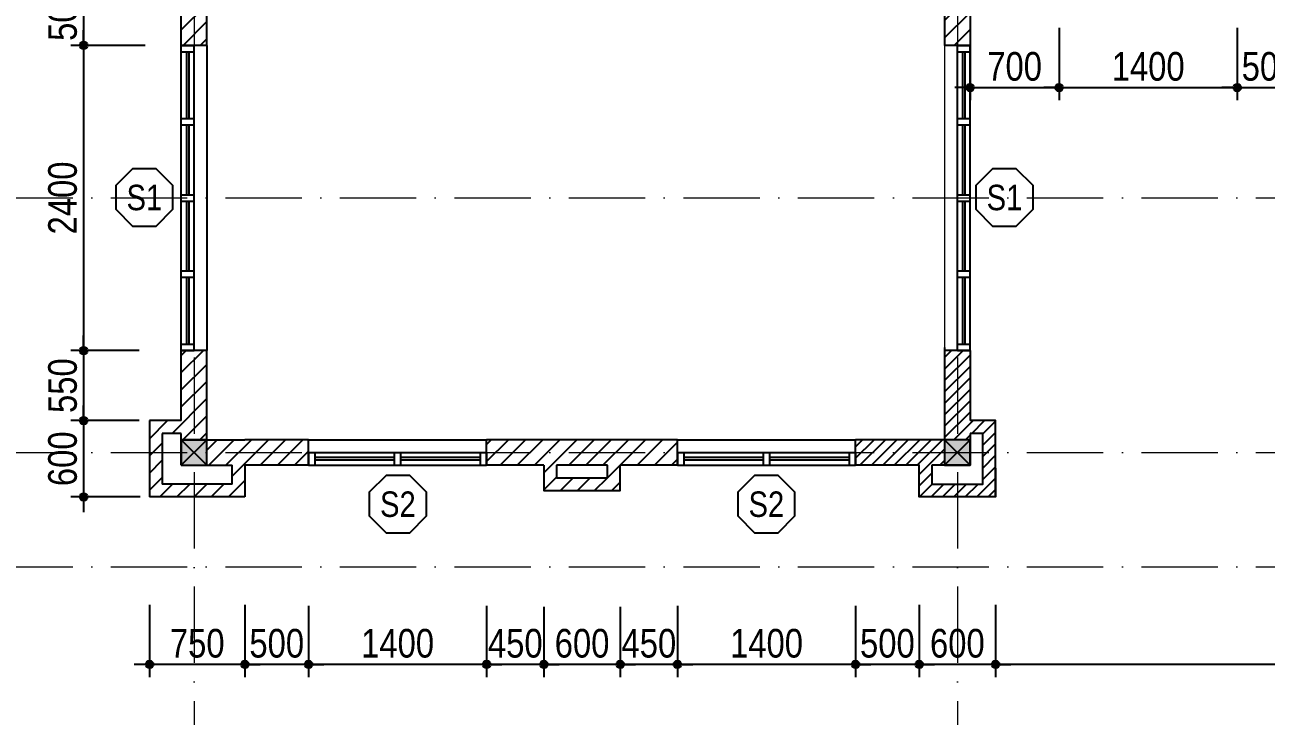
# Model space of a CAD drawing. Extents: x -1107188 to -523840, y 39692 to 514392.
# Drawn here: x -1101950 to -1092192, y 466702 to 472137 of the extents above; entities that cross this region are included whole.
import ezdxf
from ezdxf.enums import TextEntityAlignment as Align

# ---------------------------------------------------------------- set-up
doc = ezdxf.new("R2010")
doc.units = 0
doc.linetypes.add('ACAD_ISO10W100', pattern=[18, 12, -3, 0, -3])
doc.layers.get('DEFPOINTS').update_dxf_attribs({"linetype": 'CONTINUOUS'})
for name, color, linetype in [('009', 251, 'CONTINUOUS'), ('DIM', 1, 'CONTINUOUS'), ('DOOR', 20, 'CONTINUOUS'), ('MEDIUM', 2, 'CONTINUOUS'), ('TAGS', 60, 'CONTINUOUS'), ('TUONG', 131, 'CONTINUOUS'), ('WALL', 4, 'CONTINUOUS')]:
    doc.layers.add(name, color=color, linetype=linetype)
doc.layers.add('NET-THAY', color=2, linetype='CONTINUOUS', lineweight=13)
doc.layers.add('TRUC', color=24, linetype='CONTINUOUS', lineweight=0)
doc.styles.add('HEL-CONDENSE', font='')
doc.styles.add('VNI-HELVE-CONDENSEN', font='')
doc.styles.get('HEL-CONDENSE').set_extended_font_data('VNI-Helve-Condense')
doc.styles.get('VNI-HELVE-CONDENSEN').set_extended_font_data('VNI-Helve-Condense')
doc.dimstyles.new('D100', dxfattribs={"dimtxt": 225, "dimasz": 1.2, "dimexe": 100, "dimexo": 0, "dimgap": 50, "dimtad": 1, "dimdec": 0, "dimzin": 13, "dimdsep": 46, "dimtxsty": 'HEL-CONDENSE', "dimblk": 'D50', "dimcen": 0, "dimclrd": 1, "dimclre": 1, "dimclrt": 7, "dimadec": 0, "dimazin": 0, "dimtfac": 1, "dimtdec": 0, "dimtmove": 0, "dimatfit": 3, "dimldrblk": 'D50', "dimfxl": 1, "dimtolj": 1, "dimtzin": 13, "dimarcsym": 0})

# ---------------------------------------------------------------- blocks, each defined once
blk = doc.blocks.new('s11')
at = {"layer": 'DOOR'}
for p, q in [((0, 0), (0, -100)), ((1400, 0), (0, 0)), ((50, 0), (50, -100)), ((1350, 0), (1350, -100)), ((1400, 0), (1400, -100)), ((1400, -100), (0, -100))]:
    blk.add_line(p, q, dxfattribs=at)
at = {"layer": 'DOOR', "linetype": 'ByBlock', "lineweight": -2}
for p, q in [((675, -100), (675, 0)), ((725, -100), (725, 0))]:
    blk.add_line(p, q, dxfattribs=at)
at = {"layer": 'DOOR', "color": 251}
for p, q in [((50, -40), (675, -40)), ((50, -60), (675, -60)), ((725, -40), (1350, -40)), ((725, -60), (1350, -60))]:
    blk.add_line(p, q, dxfattribs=at)
blk = doc.blocks.new('A$C1CA434F2')
at = {"layer": 'DOOR'}
for p, q in [((-289.1, -309.3), (-289.1, -409.3)), ((-289.1, -309.3), (2110.9, -309.3)), ((-239.1, -309.3), (-239.1, -409.3)), ((885.9, -309.3), (885.9, -409.3)), ((935.9, -309.3), (935.9, -409.3)), ((1486.2, -309.3), (1486.2, -409.3)), ((1536.2, -309.3), (1536.2, -409.3)), ((2060.9, -309.3), (2060.9, -409.3)), ((2110.9, -309.3), (2110.9, -409.3)), ((-289.1, -409.3), (2110.9, -409.3))]:
    blk.add_line(p, q, dxfattribs=at)
at = {"layer": 'DOOR', "color": 251}
for p, q in [((285.2, -349.3), (-239.1, -349.3)), ((285.2, -369.3), (-239.1, -369.3)), ((885.9, -349.3), (335.2, -349.3)), ((885.9, -369.3), (335.2, -369.3)), ((1486.2, -349.3), (935.9, -349.3)), ((1486.2, -369.3), (935.9, -369.3)), ((2060.9, -349.3), (1536.2, -349.3)), ((2060.9, -369.3), (1536.2, -369.3))]:
    blk.add_line(p, q, dxfattribs=at)
at = {"layer": 'DOOR', "linetype": 'ByBlock', "lineweight": -2}
for p, q in [((285.2, -409.3), (285.2, -309.3)), ((335.2, -409.3), (335.2, -309.3))]:
    blk.add_line(p, q, dxfattribs=at)
blk = doc.blocks.new('A$C225A2996')
at = {"layer": 'WALL'}
blk.add_hatch(color=4, dxfattribs=at).paths.add_polyline_path([(531.4, 81.6), (731.4, 81.6), (731.4, 281.6), (531.4, 281.6)])
at = {"layer": 'WALL', "color": 4}
for p, q in [((531.4, 281.6), (731.4, 81.6)), ((531.4, 81.6), (731.4, 281.6))]:
    blk.add_line(p, q, dxfattribs=at)
blk.add_lwpolyline([(531.4, 81.6), (731.4, 81.6), (731.4, 281.6), (531.4, 281.6)], close=True, dxfattribs=at)
blk = doc.blocks.new('KH-CUADI')
at = {"layer": 'TAGS'}
blk.add_lwpolyline([(-124, 300), (-300, 124), (-300, -124), (-124, -300), (124, -300), (300, -124), (300, 124), (124, 300)], close=True, dxfattribs=at)
at = {"layer": 'TAGS', "style": 'VNI-HELVE-CONDENSEN'}
blk.add_attdef('D', text='', height=300, dxfattribs=at).set_placement((0, 0), align=Align.MIDDLE)
blk = doc.blocks.new('D50')
at = {"layer": 'DIM'}
blk.add_hatch(color=256, dxfattribs=at).paths.add_polyline_path([(25, 0, 1), (-25, 0, 1)])
blk.add_line((25, 0), (100, 0), dxfattribs=at)
blk.add_circle((0, 0), 25, dxfattribs=at)
blk = doc.blocks.new('*D230')
at = {"layer": 'DEFPOINTS', "color": 0, "transparency": 16777216}
for p in [(-1094919.9, 467578.1), (-1094319.9, 467578.1), (-1094919.9, 467109.3)]:
    blk.add_point(p, dxfattribs=at)
at = {"layer": 'DIM', "color": 1, "lineweight": -2, "transparency": 16777216}
for p, q in [((-1094919.9, 467578.1), (-1094919.9, 467009.3)), ((-1094319.9, 467578.1), (-1094319.9, 467009.3)), ((-1094321.1, 467109.3), (-1094918.7, 467109.3))]:
    blk.add_line(p, q, dxfattribs=at)
at = {"layer": 'DIM', "color": 1, "lineweight": -2, "transparency": 16777216, "xscale": 1.199999999999999, "yscale": 1.199999999999999, "zscale": 1.199999999999999, "rotation": 180}
blk.add_blockref('D50', (-1094919.9, 467109.3), dxfattribs=at)
at = {"layer": 'DIM', "color": 1, "lineweight": -2, "transparency": 16777216, "xscale": 1.199999999999999, "yscale": 1.199999999999999, "zscale": 1.199999999999999}
blk.add_blockref('D50', (-1094319.9, 467109.3), dxfattribs=at)
at = {"layer": 'DIM', "color": 7, "transparency": 16777216, "insert": (-1094619.9, 467274.2), "char_height": 225, "attachment_point": 5, "style": 'HEL-CONDENSE'}
blk.add_mtext('\\A1;600', dxfattribs=at)
blk = doc.blocks.new('*D231')
at = {"layer": 'DEFPOINTS', "color": 0, "transparency": 16777216}
for p in [(-1095419.9, 467568.8), (-1094919.9, 467578.1), (-1095419.9, 467109.3)]:
    blk.add_point(p, dxfattribs=at)
at = {"layer": 'DIM', "color": 1, "lineweight": -2, "transparency": 16777216}
for p, q in [((-1095419.9, 467568.8), (-1095419.9, 467009.3)), ((-1094919.9, 467578.1), (-1094919.9, 467009.3)), ((-1094921.1, 467109.3), (-1095418.7, 467109.3))]:
    blk.add_line(p, q, dxfattribs=at)
at = {"layer": 'DIM', "color": 1, "lineweight": -2, "transparency": 16777216, "xscale": 1.199999999999999, "yscale": 1.199999999999999, "zscale": 1.199999999999999, "rotation": 180}
blk.add_blockref('D50', (-1095419.9, 467109.3), dxfattribs=at)
at = {"layer": 'DIM', "color": 1, "lineweight": -2, "transparency": 16777216, "xscale": 1.199999999999999, "yscale": 1.199999999999999, "zscale": 1.199999999999999}
blk.add_blockref('D50', (-1094919.9, 467109.3), dxfattribs=at)
at = {"layer": 'DIM', "color": 7, "transparency": 16777216, "insert": (-1095169.9, 467274.2), "char_height": 225, "attachment_point": 5, "style": 'HEL-CONDENSE'}
blk.add_mtext('\\A1;500', dxfattribs=at)
blk = doc.blocks.new('*D232')
at = {"layer": 'DEFPOINTS', "color": 0, "transparency": 16777216}
for p in [(-1096819.9, 467568.8), (-1095419.9, 467568.8), (-1096819.9, 467109.3)]:
    blk.add_point(p, dxfattribs=at)
at = {"layer": 'DIM', "color": 1, "lineweight": -2, "transparency": 16777216}
for p, q in [((-1096819.9, 467568.8), (-1096819.9, 467009.3)), ((-1095419.9, 467568.8), (-1095419.9, 467009.3)), ((-1095421.1, 467109.3), (-1096818.7, 467109.3))]:
    blk.add_line(p, q, dxfattribs=at)
at = {"layer": 'DIM', "color": 1, "lineweight": -2, "transparency": 16777216, "xscale": 1.199999999999999, "yscale": 1.199999999999999, "zscale": 1.199999999999999, "rotation": 180}
blk.add_blockref('D50', (-1096819.9, 467109.3), dxfattribs=at)
at = {"layer": 'DIM', "color": 1, "lineweight": -2, "transparency": 16777216, "xscale": 1.199999999999999, "yscale": 1.199999999999999, "zscale": 1.199999999999999}
blk.add_blockref('D50', (-1095419.9, 467109.3), dxfattribs=at)
at = {"layer": 'DIM', "color": 7, "transparency": 16777216, "insert": (-1096119.9, 467274.2), "char_height": 225, "attachment_point": 5, "style": 'HEL-CONDENSE'}
blk.add_mtext('\\A1;1400', dxfattribs=at)
blk = doc.blocks.new('*D233')
at = {"layer": 'DEFPOINTS', "color": 0, "transparency": 16777216}
for p in [(-1097269.9, 467560.9), (-1096819.9, 467568.8), (-1097269.9, 467109.3)]:
    blk.add_point(p, dxfattribs=at)
at = {"layer": 'DIM', "color": 1, "lineweight": -2, "transparency": 16777216}
for p, q in [((-1097269.9, 467560.9), (-1097269.9, 467009.3)), ((-1096819.9, 467568.8), (-1096819.9, 467009.3)), ((-1096821.1, 467109.3), (-1097268.7, 467109.3))]:
    blk.add_line(p, q, dxfattribs=at)
at = {"layer": 'DIM', "color": 1, "lineweight": -2, "transparency": 16777216, "xscale": 1.199999999999999, "yscale": 1.199999999999999, "zscale": 1.199999999999999, "rotation": 180}
blk.add_blockref('D50', (-1097269.9, 467109.3), dxfattribs=at)
at = {"layer": 'DIM', "color": 1, "lineweight": -2, "transparency": 16777216, "xscale": 1.199999999999999, "yscale": 1.199999999999999, "zscale": 1.199999999999999}
blk.add_blockref('D50', (-1096819.9, 467109.3), dxfattribs=at)
at = {"layer": 'DIM', "color": 7, "transparency": 16777216, "insert": (-1097044.9, 467274.2), "char_height": 225, "attachment_point": 5, "style": 'HEL-CONDENSE'}
blk.add_mtext('\\A1;450', dxfattribs=at)
blk = doc.blocks.new('*D234')
at = {"layer": 'DEFPOINTS', "color": 0, "transparency": 16777216}
for p in [(-1097869.9, 467560.9), (-1097269.9, 467560.9), (-1097869.9, 467109.3)]:
    blk.add_point(p, dxfattribs=at)
at = {"layer": 'DIM', "color": 1, "lineweight": -2, "transparency": 16777216}
for p, q in [((-1097869.9, 467560.9), (-1097869.9, 467009.3)), ((-1097269.9, 467560.9), (-1097269.9, 467009.3)), ((-1097271.1, 467109.3), (-1097868.7, 467109.3))]:
    blk.add_line(p, q, dxfattribs=at)
at = {"layer": 'DIM', "color": 1, "lineweight": -2, "transparency": 16777216, "xscale": 1.199999999999999, "yscale": 1.199999999999999, "zscale": 1.199999999999999, "rotation": 180}
blk.add_blockref('D50', (-1097869.9, 467109.3), dxfattribs=at)
at = {"layer": 'DIM', "color": 1, "lineweight": -2, "transparency": 16777216, "xscale": 1.199999999999999, "yscale": 1.199999999999999, "zscale": 1.199999999999999}
blk.add_blockref('D50', (-1097269.9, 467109.3), dxfattribs=at)
at = {"layer": 'DIM', "color": 7, "transparency": 16777216, "insert": (-1097569.9, 467274.2), "char_height": 225, "attachment_point": 5, "style": 'HEL-CONDENSE'}
blk.add_mtext('\\A1;600', dxfattribs=at)
blk = doc.blocks.new('*D235')
at = {"layer": 'DEFPOINTS', "color": 0, "transparency": 16777216}
for p in [(-1098319.9, 467568.8), (-1097869.9, 467560.9), (-1098319.9, 467109.3)]:
    blk.add_point(p, dxfattribs=at)
at = {"layer": 'DIM', "color": 1, "lineweight": -2, "transparency": 16777216}
for p, q in [((-1098319.9, 467568.8), (-1098319.9, 467009.3)), ((-1097869.9, 467560.9), (-1097869.9, 467009.3)), ((-1097871.1, 467109.3), (-1098318.7, 467109.3))]:
    blk.add_line(p, q, dxfattribs=at)
at = {"layer": 'DIM', "color": 1, "lineweight": -2, "transparency": 16777216, "xscale": 1.199999999999999, "yscale": 1.199999999999999, "zscale": 1.199999999999999, "rotation": 180}
blk.add_blockref('D50', (-1098319.9, 467109.3), dxfattribs=at)
at = {"layer": 'DIM', "color": 1, "lineweight": -2, "transparency": 16777216, "xscale": 1.199999999999999, "yscale": 1.199999999999999, "zscale": 1.199999999999999}
blk.add_blockref('D50', (-1097869.9, 467109.3), dxfattribs=at)
at = {"layer": 'DIM', "color": 7, "transparency": 16777216, "insert": (-1098094.9, 467274.2), "char_height": 225, "attachment_point": 5, "style": 'HEL-CONDENSE'}
blk.add_mtext('\\A1;450', dxfattribs=at)
blk = doc.blocks.new('*D236')
at = {"layer": 'DEFPOINTS', "color": 0, "transparency": 16777216}
for p in [(-1099719.9, 467568.8), (-1098319.9, 467568.8), (-1099719.9, 467109.3)]:
    blk.add_point(p, dxfattribs=at)
at = {"layer": 'DIM', "color": 1, "lineweight": -2, "transparency": 16777216}
for p, q in [((-1099719.9, 467568.8), (-1099719.9, 467009.3)), ((-1098319.9, 467568.8), (-1098319.9, 467009.3)), ((-1098321.1, 467109.3), (-1099718.7, 467109.3))]:
    blk.add_line(p, q, dxfattribs=at)
at = {"layer": 'DIM', "color": 1, "lineweight": -2, "transparency": 16777216, "xscale": 1.199999999999999, "yscale": 1.199999999999999, "zscale": 1.199999999999999, "rotation": 180}
blk.add_blockref('D50', (-1099719.9, 467109.3), dxfattribs=at)
at = {"layer": 'DIM', "color": 1, "lineweight": -2, "transparency": 16777216, "xscale": 1.199999999999999, "yscale": 1.199999999999999, "zscale": 1.199999999999999}
blk.add_blockref('D50', (-1098319.9, 467109.3), dxfattribs=at)
at = {"layer": 'DIM', "color": 7, "transparency": 16777216, "insert": (-1099019.9, 467274.2), "char_height": 225, "attachment_point": 5, "style": 'HEL-CONDENSE'}
blk.add_mtext('\\A1;1400', dxfattribs=at)
blk = doc.blocks.new('*D237')
at = {"layer": 'DEFPOINTS', "color": 0, "transparency": 16777216}
for p in [(-1100219.9, 467578.1), (-1099719.9, 467568.8), (-1100219.9, 467109.3)]:
    blk.add_point(p, dxfattribs=at)
at = {"layer": 'DIM', "color": 1, "lineweight": -2, "transparency": 16777216}
for p, q in [((-1100219.9, 467578.1), (-1100219.9, 467009.3)), ((-1099719.9, 467568.8), (-1099719.9, 467009.3)), ((-1099721.1, 467109.3), (-1100218.7, 467109.3))]:
    blk.add_line(p, q, dxfattribs=at)
at = {"layer": 'DIM', "color": 1, "lineweight": -2, "transparency": 16777216, "xscale": 1.199999999999999, "yscale": 1.199999999999999, "zscale": 1.199999999999999, "rotation": 180}
blk.add_blockref('D50', (-1100219.9, 467109.3), dxfattribs=at)
at = {"layer": 'DIM', "color": 1, "lineweight": -2, "transparency": 16777216, "xscale": 1.199999999999999, "yscale": 1.199999999999999, "zscale": 1.199999999999999}
blk.add_blockref('D50', (-1099719.9, 467109.3), dxfattribs=at)
at = {"layer": 'DIM', "color": 7, "transparency": 16777216, "insert": (-1099969.9, 467274.2), "char_height": 225, "attachment_point": 5, "style": 'HEL-CONDENSE'}
blk.add_mtext('\\A1;500', dxfattribs=at)
blk = doc.blocks.new('*D238')
at = {"layer": 'DEFPOINTS', "color": 0, "transparency": 16777216}
for p in [(-1100969.9, 467578.1), (-1100219.9, 467578.1), (-1100969.9, 467109.3)]:
    blk.add_point(p, dxfattribs=at)
at = {"layer": 'DIM', "color": 1, "lineweight": -2, "transparency": 16777216}
for p, q in [((-1100969.9, 467578.1), (-1100969.9, 467009.3)), ((-1100219.9, 467578.1), (-1100219.9, 467009.3)), ((-1100221.1, 467109.3), (-1100968.7, 467109.3))]:
    blk.add_line(p, q, dxfattribs=at)
at = {"layer": 'DIM', "color": 1, "lineweight": -2, "transparency": 16777216, "xscale": 1.199999999999999, "yscale": 1.199999999999999, "zscale": 1.199999999999999, "rotation": 180}
blk.add_blockref('D50', (-1100969.9, 467109.3), dxfattribs=at)
at = {"layer": 'DIM', "color": 1, "lineweight": -2, "transparency": 16777216, "xscale": 1.199999999999999, "yscale": 1.199999999999999, "zscale": 1.199999999999999}
blk.add_blockref('D50', (-1100219.9, 467109.3), dxfattribs=at)
at = {"layer": 'DIM', "color": 7, "transparency": 16777216, "insert": (-1100594.9, 467274.2), "char_height": 225, "attachment_point": 5, "style": 'HEL-CONDENSE'}
blk.add_mtext('\\A1;750', dxfattribs=at)
blk = doc.blocks.new('*D239')
at = {"layer": 'DEFPOINTS', "color": 0, "transparency": 16777216}
for p in [(-1093819.9, 472112.6), (-1094519.9, 471975.8), (-1093819.9, 471644.1)]:
    blk.add_point(p, dxfattribs=at)
at = {"layer": 'DIM', "color": 1, "lineweight": -2, "transparency": 16777216}
for p, q in [((-1093819.9, 472112.6), (-1093819.9, 471544.1)), ((-1094519.9, 471975.8), (-1094519.9, 471544.1)), ((-1094518.7, 471644.1), (-1093821.1, 471644.1))]:
    blk.add_line(p, q, dxfattribs=at)
at = {"layer": 'DIM', "color": 1, "lineweight": -2, "transparency": 16777216, "xscale": 1.199999999999999, "yscale": 1.199999999999999, "zscale": 1.199999999999999, "rotation": 180}
blk.add_blockref('D50', (-1094519.9, 471644.1), dxfattribs=at)
at = {"layer": 'DIM', "color": 1, "lineweight": -2, "transparency": 16777216, "xscale": 1.199999999999999, "yscale": 1.199999999999999, "zscale": 1.199999999999999}
blk.add_blockref('D50', (-1093819.9, 471644.1), dxfattribs=at)
at = {"layer": 'DIM', "color": 7, "transparency": 16777216, "insert": (-1094169.9, 471809), "char_height": 225, "attachment_point": 5, "style": 'HEL-CONDENSE'}
blk.add_mtext('\\A1;700', dxfattribs=at)
blk = doc.blocks.new('*D240')
at = {"layer": 'DEFPOINTS', "color": 0, "transparency": 16777216}
for p in [(-1093819.9, 472112.6), (-1092419.9, 472112.6), (-1092419.9, 471644.1)]:
    blk.add_point(p, dxfattribs=at)
at = {"layer": 'DIM', "color": 1, "lineweight": -2, "transparency": 16777216}
for p, q in [((-1093819.9, 472112.6), (-1093819.9, 471544.1)), ((-1092419.9, 472112.6), (-1092419.9, 471544.1)), ((-1093818.7, 471644.1), (-1092421.1, 471644.1))]:
    blk.add_line(p, q, dxfattribs=at)
at = {"layer": 'DIM', "color": 1, "lineweight": -2, "transparency": 16777216, "xscale": 1.199999999999999, "yscale": 1.199999999999999, "zscale": 1.199999999999999, "rotation": 180}
blk.add_blockref('D50', (-1093819.9, 471644.1), dxfattribs=at)
at = {"layer": 'DIM', "color": 1, "lineweight": -2, "transparency": 16777216, "xscale": 1.199999999999999, "yscale": 1.199999999999999, "zscale": 1.199999999999999}
blk.add_blockref('D50', (-1092419.9, 471644.1), dxfattribs=at)
at = {"layer": 'DIM', "color": 7, "transparency": 16777216, "insert": (-1093119.9, 471809), "char_height": 225, "attachment_point": 5, "style": 'HEL-CONDENSE'}
blk.add_mtext('\\A1;1400', dxfattribs=at)
blk = doc.blocks.new('*D241')
at = {"layer": 'DEFPOINTS', "color": 0, "transparency": 16777216}
for p in [(-1092419.9, 472112.6), (-1091919.9, 472120.9), (-1091919.9, 471644.1)]:
    blk.add_point(p, dxfattribs=at)
at = {"layer": 'DIM', "color": 1, "lineweight": -2, "transparency": 16777216}
for p, q in [((-1092419.9, 472112.6), (-1092419.9, 471544.1)), ((-1091919.9, 472120.9), (-1091919.9, 471544.1)), ((-1092418.7, 471644.1), (-1091921.1, 471644.1))]:
    blk.add_line(p, q, dxfattribs=at)
at = {"layer": 'DIM', "color": 1, "lineweight": -2, "transparency": 16777216, "xscale": 1.199999999999999, "yscale": 1.199999999999999, "zscale": 1.199999999999999, "rotation": 180}
blk.add_blockref('D50', (-1092419.9, 471644.1), dxfattribs=at)
at = {"layer": 'DIM', "color": 1, "lineweight": -2, "transparency": 16777216, "xscale": 1.199999999999999, "yscale": 1.199999999999999, "zscale": 1.199999999999999}
blk.add_blockref('D50', (-1091919.9, 471644.1), dxfattribs=at)
at = {"layer": 'DIM', "color": 7, "transparency": 16777216, "insert": (-1092169.9, 471809), "char_height": 225, "attachment_point": 5, "style": 'HEL-CONDENSE'}
blk.add_mtext('\\A1;500', dxfattribs=at)
blk = doc.blocks.new('*D343')
at = {"layer": 'DEFPOINTS', "color": 0, "transparency": 16777216}
for p in [(-1101004.8, 472475.8), (-1101487.6, 471975.8), (-1101004.9, 471975.8)]:
    blk.add_point(p, dxfattribs=at)
at = {"layer": 'DIM', "color": 1, "lineweight": -2, "transparency": 16777216}
for p, q in [((-1101004.8, 472475.8), (-1101587.6, 472475.8)), ((-1101487.6, 472474.6), (-1101487.6, 471977)), ((-1101004.9, 471975.8), (-1101587.6, 471975.8))]:
    blk.add_line(p, q, dxfattribs=at)
at = {"layer": 'DIM', "color": 1, "lineweight": -2, "transparency": 16777216, "xscale": 1.199999999999999, "yscale": 1.199999999999999, "zscale": 1.199999999999999}
for p, rotation in [((-1101487.6, 472475.8), 90), ((-1101487.6, 471975.8), 270)]:
    blk.add_blockref('D50', p, dxfattribs=dict(at, rotation=rotation))
at = {"layer": 'DIM', "color": 7, "transparency": 16777216, "insert": (-1101652.5, 472225.8), "char_height": 225, "attachment_point": 5, "rotation": 90, "style": 'HEL-CONDENSE'}
blk.add_mtext('\\A1;500', dxfattribs=at)
blk = doc.blocks.new('*D344')
at = {"layer": 'DEFPOINTS', "color": 0, "transparency": 16777216}
for p in [(-1101004.9, 471975.8), (-1101487.6, 469575.8), (-1101051.8, 469575.8)]:
    blk.add_point(p, dxfattribs=at)
at = {"layer": 'DIM', "color": 1, "lineweight": -2, "transparency": 16777216}
for p, q in [((-1101004.9, 471975.8), (-1101587.6, 471975.8)), ((-1101487.6, 471974.6), (-1101487.6, 469577)), ((-1101051.8, 469575.8), (-1101587.6, 469575.8))]:
    blk.add_line(p, q, dxfattribs=at)
at = {"layer": 'DIM', "color": 1, "lineweight": -2, "transparency": 16777216, "xscale": 1.199999999999999, "yscale": 1.199999999999999, "zscale": 1.199999999999999}
for p, rotation in [((-1101487.6, 471975.8), 90), ((-1101487.6, 469575.8), 270)]:
    blk.add_blockref('D50', p, dxfattribs=dict(at, rotation=rotation))
at = {"layer": 'DIM', "color": 7, "transparency": 16777216, "insert": (-1101652.5, 470775.8), "char_height": 225, "attachment_point": 5, "rotation": 90, "style": 'HEL-CONDENSE'}
blk.add_mtext('\\A1;2400', dxfattribs=at)
blk = doc.blocks.new('*D345')
at = {"layer": 'DEFPOINTS', "color": 0, "transparency": 16777216}
for p in [(-1101051.8, 469575.8), (-1101487.6, 469025.8), (-1101051.8, 469025.8)]:
    blk.add_point(p, dxfattribs=at)
at = {"layer": 'DIM', "color": 1, "lineweight": -2, "transparency": 16777216}
for p, q in [((-1101051.8, 469575.8), (-1101587.6, 469575.8)), ((-1101487.6, 469574.6), (-1101487.6, 469027)), ((-1101051.8, 469025.8), (-1101587.6, 469025.8))]:
    blk.add_line(p, q, dxfattribs=at)
at = {"layer": 'DIM', "color": 1, "lineweight": -2, "transparency": 16777216, "xscale": 1.199999999999999, "yscale": 1.199999999999999, "zscale": 1.199999999999999}
for p, rotation in [((-1101487.6, 469575.8), 90), ((-1101487.6, 469025.8), 270)]:
    blk.add_blockref('D50', p, dxfattribs=dict(at, rotation=rotation))
at = {"layer": 'DIM', "color": 7, "transparency": 16777216, "insert": (-1101652.5, 469300.8), "char_height": 225, "attachment_point": 5, "rotation": 90, "style": 'HEL-CONDENSE'}
blk.add_mtext('\\A1;550', dxfattribs=at)
blk = doc.blocks.new('*D346')
at = {"layer": 'DEFPOINTS', "color": 0, "transparency": 16777216}
for p in [(-1101051.8, 469025.8), (-1101487.6, 468425.8), (-1101043.7, 468425.8)]:
    blk.add_point(p, dxfattribs=at)
at = {"layer": 'DIM', "color": 1, "lineweight": -2, "transparency": 16777216}
for p, q in [((-1101051.8, 469025.8), (-1101587.6, 469025.8)), ((-1101487.6, 469024.6), (-1101487.6, 468427)), ((-1101043.7, 468425.8), (-1101587.6, 468425.8))]:
    blk.add_line(p, q, dxfattribs=at)
at = {"layer": 'DIM', "color": 1, "lineweight": -2, "transparency": 16777216, "xscale": 1.199999999999999, "yscale": 1.199999999999999, "zscale": 1.199999999999999}
for p, rotation in [((-1101487.6, 469025.8), 90), ((-1101487.6, 468425.8), 270)]:
    blk.add_blockref('D50', p, dxfattribs=dict(at, rotation=rotation))
at = {"layer": 'DIM', "color": 7, "transparency": 16777216, "insert": (-1101652.5, 468725.8), "char_height": 225, "attachment_point": 5, "rotation": 90, "style": 'HEL-CONDENSE'}
blk.add_mtext('\\A1;600', dxfattribs=at)
blk = doc.blocks.new('*D348')
at = {"layer": 'DEFPOINTS', "color": 0, "linetype": 'Continuous', "transparency": 16777216}
for p in [(-1094319.9, 467575.8), (-1086719.9, 467575.8), (-1094319.9, 467109.3)]:
    blk.add_point(p, dxfattribs=at)
at = {"layer": 'DIM', "color": 1, "linetype": 'Continuous', "lineweight": -2, "transparency": 16777216}
for p, q in [((-1094319.9, 467575.8), (-1094319.9, 467009.3)), ((-1086719.9, 467575.8), (-1086719.9, 467009.3)), ((-1086721.1, 467109.3), (-1094318.7, 467109.3))]:
    blk.add_line(p, q, dxfattribs=at)
at = {"layer": 'DIM', "color": 1, "linetype": 'Continuous', "lineweight": -2, "transparency": 16777216, "xscale": 1.199999999999999, "yscale": 1.199999999999999, "zscale": 1.199999999999999, "rotation": 180}
blk.add_blockref('D50', (-1094319.9, 467109.3), dxfattribs=at)
at = {"layer": 'DIM', "color": 1, "linetype": 'Continuous', "lineweight": -2, "transparency": 16777216, "xscale": 1.199999999999999, "yscale": 1.199999999999999, "zscale": 1.199999999999999}
blk.add_blockref('D50', (-1086719.9, 467109.3), dxfattribs=at)
at = {"layer": 'DIM', "color": 7, "linetype": 'Continuous', "transparency": 16777216, "insert": (-1090519.9, 467274.2), "char_height": 225, "attachment_point": 5, "style": 'HEL-CONDENSE'}
blk.add_mtext('\\A1;7600', dxfattribs=at)

msp = doc.modelspace()

# ---------------------------------------------------------------- hatches: boundary and pattern name
at = {"layer": '009'}
h = msp.add_hatch(dxfattribs=at)
h.set_pattern_fill('ANSI31', color=256, scale=30, style=0)
h.set_pattern_definition([(45, (-2399621.04, 99015.24), (-67.351921, 67.351921), [])])
h.paths.add_polyline_path([(-1094519.891, 472675.801), (-1094719.891, 472675.801), (-1094719.891, 471975.801), (-1094519.891, 471975.801)])
h.paths.add_polyline_path([(-1096819.891, 468875.801), (-1098319.891, 468875.801), (-1098319.891, 468675.801), (-1097869.891, 468675.801), (-1097869.891, 468475.801), (-1097269.891, 468475.801), (-1097269.891, 468675.801), (-1096819.891, 468675.801)])
h.paths.add_polyline_path([(-1097769.891, 468675.801), (-1097369.891, 468675.801), (-1097369.891, 468575.801), (-1097769.891, 468575.801)], flags=17)
h.paths.add_polyline_path([(-1099719.891, 468875.801), (-1100219.891, 468875.801), (-1100519.891, 468875.801), (-1100519.891, 468675.801), (-1100319.891, 468675.801), (-1100319.891, 468525.801), (-1100869.891, 468525.801), (-1100869.891, 468925.801), (-1100719.891, 468925.801), (-1100719.891, 468875.801), (-1100519.891, 468875.801), (-1100519.891, 469575.801), (-1100719.891, 469575.801), (-1100719.891, 469025.801), (-1100969.891, 469025.801), (-1100969.891, 468425.801), (-1100219.891, 468425.801), (-1100219.891, 468675.801), (-1099719.891, 468675.801)])
h.paths.add_polyline_path([(-1100519.891, 472675.801), (-1100719.891, 472675.801), (-1100719.891, 472575.801), (-1100869.891, 472575.801), (-1100869.891, 472975.801), (-1100719.891, 472975.801), (-1100719.891, 472875.801), (-1100519.891, 472875.801), (-1100519.891, 473575.801), (-1100719.891, 473575.801), (-1100719.891, 473075.801), (-1100969.891, 473075.801), (-1100969.891, 472475.801), (-1100719.891, 472475.801), (-1100719.891, 471975.801), (-1100519.891, 471975.801)])
h.paths.add_polyline_path([(-1094619.891, 476675.801), (-1094719.891, 476675.801), (-1094719.891, 472875.801), (-1094619.891, 472875.801)])
h.paths.add_polyline_path([(-1093819.891, 472875.801), (-1094519.891, 472875.801), (-1094519.891, 472675.801), (-1093819.891, 472675.801)])
h.paths.add_polyline_path([(-1100519.891, 476675.801), (-1100719.891, 476675.801), (-1100719.891, 476575.801), (-1100869.891, 476575.801), (-1100869.891, 476975.801), (-1100719.891, 476975.801), (-1100719.891, 476875.801), (-1100519.891, 476875.801), (-1100519.891, 477075.801), (-1100719.891, 477075.801), (-1100969.891, 477075.801), (-1100969.891, 476475.801), (-1100719.891, 476475.801), (-1100719.891, 475975.801), (-1100519.891, 475975.801)])
h.paths.add_polyline_path([(-1096419.891, 476875.801), (-1100519.891, 476875.801), (-1100519.891, 476775.801), (-1096419.891, 476775.801)])
h.paths.add_polyline_path([(-1094719.891, 476875.801), (-1095219.891, 476875.801), (-1095219.891, 476775.801), (-1094719.891, 476775.801)])
h.paths.add_polyline_path([(-1091719.891, 476875.801), (-1093519.491, 476875.801), (-1093519.491, 476775.801), (-1091719.891, 476775.801)])
h.paths.add_polyline_path([(-1087819.891, 476875.801), (-1091519.891, 476875.801), (-1091519.891, 476775.801), (-1087819.891, 476775.801)])
h.paths.add_polyline_path([(-1090819.891, 472875.801), (-1091519.891, 472875.801), (-1091519.891, 472675.801), (-1091419.891, 472675.801), (-1091419.891, 472575.801), (-1091819.891, 472575.801), (-1091819.891, 472675.801), (-1091719.891, 472675.801), (-1091719.891, 472875.801), (-1092419.891, 472875.801), (-1092419.891, 472675.801), (-1091919.891, 472675.801), (-1091919.891, 472475.801), (-1091319.891, 472475.801), (-1091319.891, 472675.801), (-1090819.891, 472675.801)])
h.paths.add_polyline_path([(-1088169.891, 472875.801), (-1089419.891, 472875.801), (-1089419.891, 472675.801), (-1088919.891, 472675.801), (-1088919.891, 472475.801), (-1088319.891, 472475.801), (-1088319.891, 472675.801), (-1088169.891, 472675.801)])
h.paths.add_polyline_path([(-1088419.891, 472675.801), (-1088419.891, 472575.801), (-1088819.891, 472575.801), (-1088819.891, 472675.801)], flags=17)
h.paths.add_polyline_path([(-1086219.891, 476875.801), (-1086619.891, 476875.801), (-1086619.891, 476775.801), (-1086219.891, 476775.801)])
h = msp.add_hatch(dxfattribs=at)
h.set_pattern_fill('ANSI31', color=256, scale=20, style=0)
h.set_pattern_definition([(45, (-2399621.036, 99015.243), (-44.9012806, 44.9012806), [])])
h.paths.add_polyline_path([(-1094719.891, 468875.801), (-1095419.891, 468875.801), (-1095419.891, 468675.801), (-1094919.891, 468675.801), (-1094919.891, 468425.801), (-1094319.891, 468425.801), (-1094319.891, 469025.801), (-1094519.891, 469025.801), (-1094519.891, 469575.801), (-1094719.891, 469575.801), (-1094719.891, 468875.801), (-1094519.891, 468875.801), (-1094519.891, 468925.801), (-1094419.891, 468925.801), (-1094419.891, 468525.801), (-1094819.891, 468525.801), (-1094819.891, 468675.801), (-1094719.891, 468675.801)])

# ---------------------------------------------------------------- linework, layer by layer
at = {"layer": 'MEDIUM'}
for p, q in [((-1100519.891, 471975.801), (-1100519.891, 469575.801)), ((-1099719.891, 468875.801), (-1098319.891, 468875.801)), ((-1096819.891, 468875.801), (-1095419.891, 468875.801))]:
    msp.add_line(p, q, dxfattribs=at)
at = {"layer": 'NET-THAY'}
msp.add_line((-1094719.891, 471975.801), (-1094719.891, 469575.801), dxfattribs=at)
at = {"layer": 'TRUC', "linetype": 'ACAD_ISO10W100', "ltscale": 50}
for points in [[(-1100619.891, 484823.057), (-1100619.891, 463746.028)], [(-1094619.891, 484823.057), (-1094619.891, 463746.028)], [(-1094619.891, 484823.057), (-1094619.891, 463746.028)], [(-1103073.876, 470775.801), (-1065303.564, 470775.801)], [(-1103073.876, 468775.801), (-1065303.564, 468775.801)], [(-1103073.876, 467875.801), (-1065303.564, 467875.801)]]:
    msp.add_lwpolyline(points, dxfattribs=at)
at = {"layer": 'TUONG'}
for p, q in [((-1100519.891, 471975.801), (-1100719.891, 471975.801)), ((-1094519.891, 471975.801), (-1094719.891, 471975.801)), ((-1100519.891, 469575.801), (-1100719.891, 469575.801)), ((-1094519.891, 469575.801), (-1094719.891, 469575.801)), ((-1100719.891, 468875.801), (-1100219.891, 468875.801)), ((-1099719.891, 468675.801), (-1099719.891, 468875.801)), ((-1098319.891, 468675.801), (-1098319.891, 468875.801)), ((-1096819.891, 468675.801), (-1096819.891, 468875.801)), ((-1095419.891, 468675.801), (-1095419.891, 468875.801)), ((-1100319.891, 468525.801), (-1100869.891, 468525.801)), ((-1100219.891, 468425.801), (-1100969.891, 468425.801))]:
    msp.add_line(p, q, dxfattribs=at)
at = {"layer": 'TUONG', "color": 4}
for p, q in [((-1100719.891, 469025.801), (-1100969.891, 469025.801)), ((-1100969.891, 469025.801), (-1100969.891, 468425.801)), ((-1100719.891, 468925.801), (-1100869.891, 468925.801)), ((-1100869.891, 468925.801), (-1100869.891, 468525.801)), ((-1100519.891, 468675.801), (-1100319.891, 468675.801)), ((-1100319.891, 468525.801), (-1100319.891, 468675.801))]:
    msp.add_line(p, q, dxfattribs=at)
at = {"layer": 'TUONG'}
for points in [[(-1100519.891, 471975.801), (-1100519.891, 473575.801)], [(-1093819.891, 472875.801), (-1094719.891, 472875.801), (-1094719.891, 471975.801)], [(-1093819.891, 472675.801), (-1094519.891, 472675.801), (-1094519.891, 471975.801)], [(-1100719.891, 471975.801), (-1100719.891, 472475.801)], [(-1100719.891, 469025.801), (-1100719.891, 469575.801)], [(-1100519.891, 468850.801), (-1100519.891, 468850.801), (-1100519.891, 469575.801)], [(-1094719.891, 469600.801), (-1094719.891, 468875.801), (-1095419.891, 468875.801)], [(-1094519.891, 469575.801), (-1094519.891, 469025.801)], [(-1094319.891, 468425.801), (-1094319.891, 469025.801), (-1094519.891, 469025.801)], [(-1100719.891, 468675.801), (-1100719.891, 468675.801), (-1100719.891, 468925.801)], [(-1099719.891, 468875.801), (-1100219.891, 468875.801)], [(-1096819.891, 468875.801), (-1098319.891, 468875.801)], [(-1094519.891, 468925.801), (-1094519.891, 468675.801), (-1094519.891, 468675.801), (-1094819.891, 468675.801)], [(-1094419.891, 468525.801), (-1094419.891, 468925.801), (-1094519.891, 468925.801)], [(-1099719.891, 468675.801), (-1100219.891, 468675.801), (-1100219.891, 468425.801)], [(-1097869.891, 468675.801), (-1098319.891, 468675.801)], [(-1097869.891, 468675.801), (-1097869.891, 468475.801), (-1097269.891, 468475.801), (-1097269.891, 468675.801)], [(-1097369.891, 468675.801), (-1097769.891, 468675.801)], [(-1097769.891, 468675.801), (-1097769.891, 468575.801), (-1097369.891, 468575.801), (-1097369.891, 468675.801)], [(-1096819.891, 468675.801), (-1097269.891, 468675.801)], [(-1094319.891, 468650.801), (-1094319.891, 468425.801), (-1094919.891, 468425.801), (-1094919.891, 468675.801), (-1095419.891, 468675.801)], [(-1094819.891, 468675.801), (-1094819.891, 468525.801), (-1094419.891, 468525.801), (-1094419.891, 468525.801)]]:
    msp.add_lwpolyline(points, dxfattribs=at)

# ---------------------------------------------------------------- block references
at = {"layer": 'DOOR', "rotation": 90}
for p in [(-1101029.176, 469864.896), (-1094929.176, 469864.896)]:
    msp.add_blockref('A$C1CA434F2', p, dxfattribs=at)
at = {"layer": 'DOOR', "xscale": -1}
for p in [(-1098319.891, 468775.801), (-1095419.891, 468775.801)]:
    msp.add_blockref('s11', p, dxfattribs=at)
at = {"layer": 'TAGS', "linetype": 'Continuous'}
ref = msp.add_blockref('KH-CUADI', (-1101010.58, 470779.874), dxfattribs=dict(at, xscale=0.75, yscale=0.75, zscale=0.75, rotation=180))
ref.add_attrib('D', 'S1', dxfattribs={"color": 7, "height": 200, "style": 'VNI-HELVE-CONDENSEN'}).set_placement((-1101010.58, 470779.874), align=Align.MIDDLE)
ref = msp.add_blockref('KH-CUADI', (-1094249.539, 470779.874), dxfattribs=dict(at, xscale=0.75, yscale=0.75, zscale=0.75, rotation=180))
ref.add_attrib('D', 'S1', dxfattribs={"color": 7, "height": 200, "style": 'VNI-HELVE-CONDENSEN'}).set_placement((-1094249.539, 470779.874), align=Align.MIDDLE)
ref = msp.add_blockref('KH-CUADI', (-1099017.644, 468369.107), dxfattribs=dict(at, xscale=0.75, yscale=0.75, zscale=0.75, rotation=180))
ref.add_attrib('D', 'S2', dxfattribs={"color": 7, "height": 200, "style": 'VNI-HELVE-CONDENSEN'}).set_placement((-1099017.644, 468369.107), align=Align.MIDDLE)
ref = msp.add_blockref('KH-CUADI', (-1096121.12, 468369.107), dxfattribs=dict(at, xscale=0.75, yscale=0.75, zscale=0.75, rotation=180))
ref.add_attrib('D', 'S2', dxfattribs={"color": 7, "height": 200, "style": 'VNI-HELVE-CONDENSEN'}).set_placement((-1096121.12, 468369.107), align=Align.MIDDLE)
at = {"layer": 'TUONG', "color": 4}
for p in [(-1101251.282, 468594.168), (-1095251.282, 468594.168)]:
    msp.add_blockref('A$C225A2996', p, dxfattribs=at)

# ---------------------------------------------------------------- dimensions: what is measured, and where the dimension line sits
at = {"layer": 'DIM'}
for base, p1, p2, angle, picture, middle in [((-1101487.589, 471975.801), (-1101004.766, 472475.801), (-1101004.878, 471975.801), 90, '*D343', (-1101487.589, 472225.801)), ((-1100219.891, 467109.27), (-1099719.891, 467568.775), (-1100219.891, 467578.067), 180, '*D237', (-1099969.891, 467109.27)), ((-1098319.891, 467109.27), (-1097869.891, 467560.936), (-1098319.891, 467568.775), 180, '*D235', (-1098094.891, 467109.27)), ((-1097269.891, 467109.27), (-1096819.891, 467568.775), (-1097269.891, 467560.936), 180, '*D233', (-1097044.891, 467109.27)), ((-1095419.891, 467109.27), (-1094919.891, 467578.067), (-1095419.891, 467568.775), 180, '*D231', (-1095169.891, 467109.27))]:
    dim = msp.add_linear_dim(base=base, p1=p1, p2=p2, angle=angle, dimstyle='D100', override={"dimtmove": 1}, dxfattribs=at)
    dim.commit()
    dim.dimension.update_dxf_attribs({"geometry": picture, "text_midpoint": middle, "dimtype": 160})
for base, p1, p2, angle, picture, middle in [((-1101487.589, 469575.801), (-1101004.878, 471975.801), (-1101051.834, 469575.801), 90, '*D344', (-1101652.489, 470775.801)), ((-1101487.589, 469025.801), (-1101051.834, 469575.801), (-1101051.834, 469025.801), 90, '*D345', (-1101652.489, 469300.801)), ((-1101487.589, 468425.801), (-1101051.834, 469025.801), (-1101043.664, 468425.801), 90, '*D346', (-1101652.489, 468725.801)), ((-1100969.891, 467109.27), (-1100219.891, 467578.067), (-1100969.891, 467578.067), 180, '*D238', (-1100594.891, 467274.17)), ((-1099719.891, 467109.27), (-1098319.891, 467568.775), (-1099719.891, 467568.775), 180, '*D236', (-1099019.891, 467274.17)), ((-1097869.891, 467109.27), (-1097269.891, 467560.936), (-1097869.891, 467560.936), 180, '*D234', (-1097569.891, 467274.17)), ((-1096819.891, 467109.27), (-1095419.891, 467568.775), (-1096819.891, 467568.775), 180, '*D232', (-1096119.891, 467274.17))]:
    dim = msp.add_linear_dim(base=base, p1=p1, p2=p2, angle=angle, dimstyle='D100', override={"dimtmove": 1}, dxfattribs=at)
    dim.commit()
    dim.dimension.update_dxf_attribs({"geometry": picture, "text_midpoint": middle})
dim = msp.add_linear_dim(base=(-1093819.891, 471644.071), p1=(-1094519.891, 471975.801), p2=(-1093819.891, 472112.633), dimstyle='D100', dxfattribs=at)
dim.commit()
dim.dimension.update_dxf_attribs({"geometry": '*D239', "text_midpoint": (-1094169.891, 471808.971)})
dim = msp.add_linear_dim(base=(-1092419.891, 471644.071), p1=(-1093819.891, 472112.633), p2=(-1092419.891, 472112.633), dimstyle='D100', override={"dimtmove": 1}, dxfattribs=at)
dim.commit()
dim.dimension.update_dxf_attribs({"geometry": '*D240', "text_midpoint": (-1093119.891, 471808.971)})
dim = msp.add_linear_dim(base=(-1091919.891, 471644.071), p1=(-1092419.891, 472112.633), p2=(-1091919.891, 472120.877), dimstyle='D100', override={"dimtmove": 1}, dxfattribs=at)
dim.commit()
dim.dimension.update_dxf_attribs({"geometry": '*D241', "text_midpoint": (-1092169.891, 471644.071), "dimtype": 160})
dim = msp.add_linear_dim(base=(-1094919.891, 467109.27), p1=(-1094319.891, 467578.067), p2=(-1094919.891, 467578.067), angle=180, dimstyle='D100', dxfattribs=at)
dim.commit()
dim.dimension.update_dxf_attribs({"geometry": '*D230', "text_midpoint": (-1094619.891, 467274.17)})
at = {"layer": 'DIM', "linetype": 'Continuous'}
dim = msp.add_linear_dim(base=(-1094319.891, 467109.27), p1=(-1086719.891, 467575.801), p2=(-1094319.891, 467575.801), dimstyle='D100', dxfattribs=at)
dim.commit()
dim.dimension.update_dxf_attribs({"geometry": '*D348', "text_midpoint": (-1090519.891, 467274.17)})

doc.saveas('drawing.dxf')
